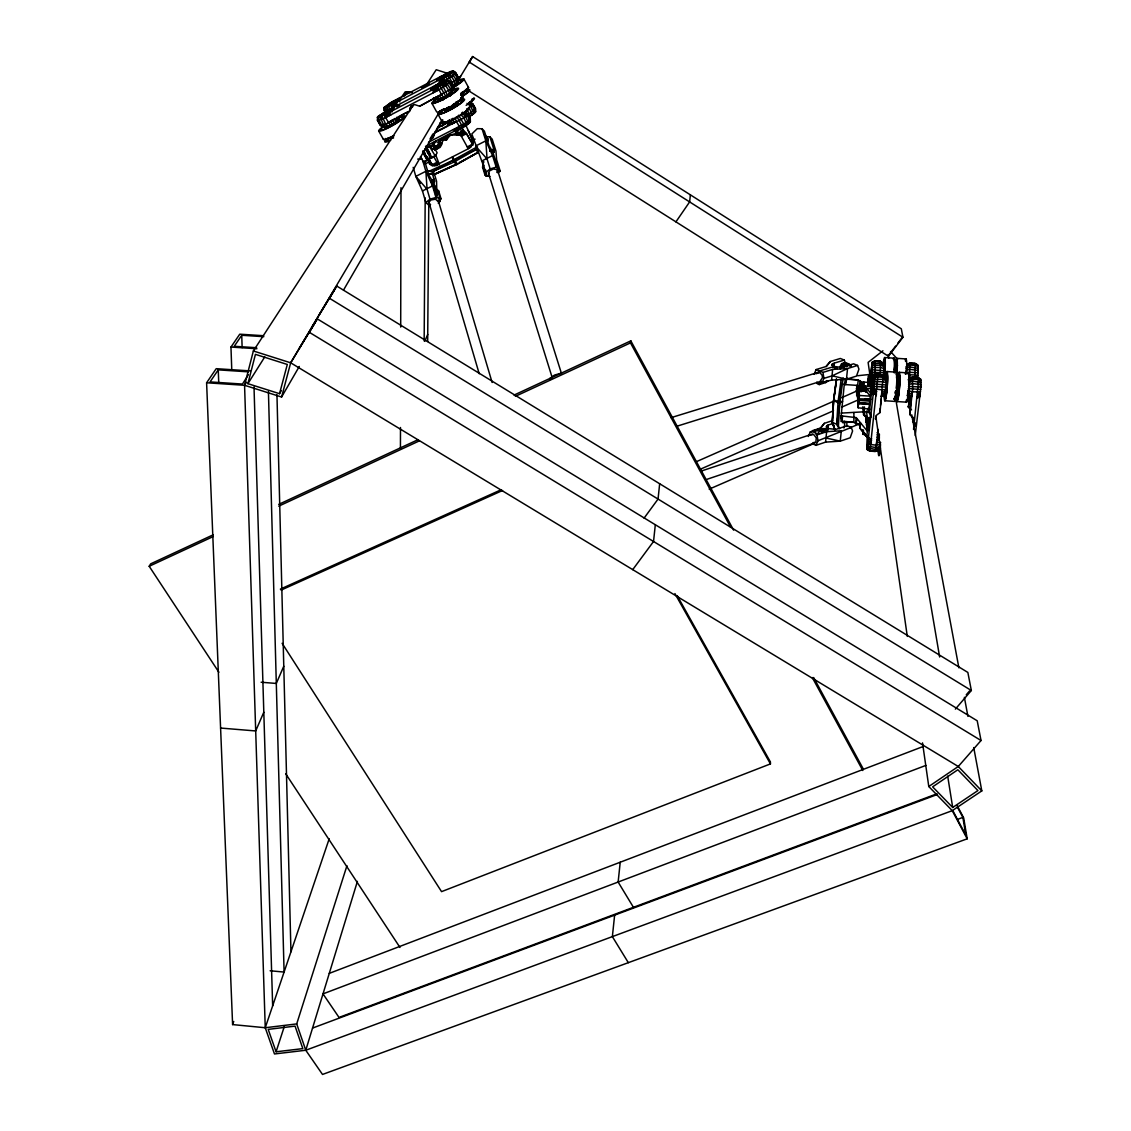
<?xml version="1.0" encoding="UTF-8"?>
<svg xmlns="http://www.w3.org/2000/svg" width="1131" height="1131" viewBox="0 0 1131 1131"><rect width="100%" height="100%" fill="white"/><g stroke="black" fill="none" stroke-linecap="round" stroke-linejoin="round"><path stroke-width="1.5" d="M868.749 424.846L868.778 421.382L866.219 421.156L866.219 416.448M870.29 377.528L870.601 374.375L857.68 375.718M400.431 448.625L400.487 427.504M400.699 327.085L400.996 187.689M870.601 374.375L872.821 376.991L873.104 383.197L874.277 376.114L877.303 374.926L877.656 378.913L869.923 451.142L866.968 448.922L867.534 435.675M908.334 388.527L920.719 389.488L920.563 379.041L917.962 377.528L912.533 377.189L909.423 378.814M424.153 340.94L425.199 197.897M427.674 341.477L428.776 204.061M429.116 161.775L429.144 158.255M906.723 364.733L909.776 363.108L915.106 363.447L917.665 364.931L917.821 372.919M827.553 429.384L827.595 425.284L833.123 423.404M840.559 415.798L856.238 417.622L867.392 431.194L867.35 421.821L868.65 421.99M867.378 429.964L867.463 420.435M897.463 388.979L897.463 391.227M898.707 382.674L898.283 390.181M898.735 383.649C898.466 387.792 898 379.069 898.693 382.759M886.492 384.102L886.506 381.882M886.732 383.282L886.845 381.189L883.085 379.267L874.786 379.578L867.124 449.601M884.23 368.678L884.131 371.194M868.566 421.085C865.978 419.926 865.399 427.56 868.127 426.74M867.576 419.375L867.336 421.114L868.537 418.965M868.255 385.911L868.707 376.255L867.689 385.982M869.329 412.928L871.365 393.715L870.262 385.996L870.813 376.736L868.594 376.284M872.185 376.92L875.111 374.63L879.861 374.757L879.734 373.909L875.111 374.63L872.185 376.92L872.397 362.061L875.168 360.916L880.483 361.256L884.484 365.115M870.262 385.996C864.508 385.134 862.925 388.838 863.914 382.108M868.933 437.598L866.813 436.679L859.942 428.225L859.899 423.489M446.575 75.212L444.115 74.604C463.625 64.651 446.293 77.615 439.606 79.665L390.803 105.324L391.92 108.039L378.192 116.21L377.5 120.536L380.228 125.357L385.021 127.746L397.264 121.399L398.31 120.536L398.381 117.44M857.058 385.12L857.185 390.548L863.335 390.577M920.733 387.212L920.45 380.369L919.955 380.963M449.29 119.844L448.922 124.551C452.739 123.152 473.182 116.012 464.657 111.941M433.541 97.662L439.295 99.881L451.877 92.742L452.075 88.034L449.375 83.129L446.915 81.192L437.725 87.115L436.736 91.031L435.605 88.176L446.42 80.711L440.369 82.902L441.981 85.829M909.324 379.86L909.635 377.457L917.58 377.471L918.075 370.403L910.201 369.399L905.874 370.162M451.594 87.313L457.419 83.355L457.617 78.732L454.973 73.897L452.556 72.002M896.204 370.615L896.049 373.315M896.36 371.647L896.176 365.539L894.946 371.901M897.448 389.05L897.731 384.964M884.343 370.883L884.541 367.038L880.837 365.129L872.694 365.44M886.506 384.073L886.351 386.816M886.662 385.134L886.817 382.999L883.042 381.713L874.744 381.684M862.812 429.695L862.868 434.361L864.961 434.516L867.604 436.566M868.82 420.11L868.735 421.043M448.922 124.551L449.092 121.187M834.113 425.553L832.19 423.164L833.604 400.275L837.958 402.848L842.581 401.491L838.071 401.632L833.745 399.794L836.558 379.253L833.618 400.996L832.402 422.386L835.088 430.176L832.19 423.164L833.604 400.275L836.417 378.786M839.57 428.691L838.424 425.892L841.139 379.408L838.071 401.632L836.7 424.266L839.004 428.592M898.099 391.057L897.774 392.259L898.495 384.879M870.785 376.086L872.114 363.404L872.086 374.078M867.463 437.329L867.406 448.343L868.65 437.329M398.31 120.536L399.116 116.649M825.602 442.108L826.605 431.703L828.161 428.564L835.95 429.37L847.317 425.723L851.247 427.433L852.59 430.982L850.187 437.782L840.276 441.147L825.602 442.108L816.031 445.345L812.666 443.833M831.61 380.101L832.642 369.413L847.543 368.55L857.581 365.44L858.938 369.144L856.492 376.086L846.469 379.224L831.61 380.101L820.95 382.716L819.254 384.568L817.303 383.748L816.695 382.207L820.102 383.649M868.608 418.357L866.813 436.679L859.942 428.154L860.507 422.796M870.785 372.551L872.199 362.104L875.168 360.916L875.111 374.63L882.717 375.266L886.704 378.701L886.379 389.163L882.463 389.898L874.235 388.866L876.794 391.778L873.98 391.001L876.553 393.998L873.712 392.74L876.369 395.694M879.423 440.185L876.921 439.803L875.267 451.509L869.682 451.085M905.634 374.22L905.79 372.156L917.976 372.721M909.635 377.457L909.776 363.108L906.963 364.691M398.904 119.872L399.243 116.154M448.427 123.816L448.682 120.579M451.877 92.742L452.881 86.691L450.18 81.785L447.622 80.032L436.198 85.051A9.741 1.315 -29.5 0 0 433.71 89.01L432.933 92.996M448.343 124.368L448.611 121.045M452.471 91.724L452.287 86.55L452.414 92.106M457.419 83.355L458.394 77.431L455.751 72.61L453.248 70.871M457.998 82.379L457.815 77.304L457.942 82.747M466.82 108.986L470.326 116.168L475.515 112.011L475.43 108.505L472.829 103.755L469.945 102.257M425.51 146.38L468.587 123.661L470.34 121.879L470.256 118.288L467.598 113.453L465.788 113.51M867.35 420.223L868.566 418.102L868.679 418.979L867.279 418.385L863.617 414.907L862.6 406.948M875.465 418.357L875.606 419.347L876.002 415.657L880.003 412.561L883.042 377.316L882.717 375.266L877.048 374.969L874.023 376.793M883.862 376.651L884.216 372.778M880.483 442.377L880.102 445.826M886.04 392.075L885.658 393.546L881.516 395.751L882.166 392.344L886.153 390.987L886.52 387.056M895.13 372.141L895.243 370.798M828.104 425.072L827.68 429.342C824.442 425.468 829.334 423.588 827.708 429.54M834.113 363.178L833.971 366.925L834.113 363.178L844.277 360.068L845.649 363.744M897.604 386.321L898.226 382.038L898.056 382.844M841.521 416.01L840.983 421.411L853.863 422.315L856.817 424.337L860.027 424.577M872.651 367.504L880.795 367.49L884.499 368.805L884.074 374.856L880.229 375.563L879.084 374.884L879.734 373.909L872.567 376.34L873.514 394.606L870.601 393.065L864.381 385.614L863.801 391.142L859.489 386.109L857.651 385.431L844.659 384.54L845.069 380.426M842.015 421.538L842.553 416.137M845.705 384.667L846.242 379.168L858.217 379.945L861.186 381.925L862.048 385.614L863.971 386.788M912.646 421.792L913.07 418.102L909.791 414.526L912.675 389.121L912.533 377.189L908.235 379.578M914.993 377.796L915.106 363.447L909.48 363.178L909.154 363.942M917.481 376.991L917.679 374.983M844.419 426.345L844.829 422.315M859.942 428.154C860.309 421.269 853.778 426.387 857.355 418.979M920.592 389.318L915.233 435.562M861.582 391.694L857.029 391.397L856.704 395.666L856.605 387.975M859.942 390.619L856.916 390.421L856.846 392.118M862.133 387.565L857.51 386.774L858.217 379.945L847.925 378.984M857.552 387.056L856.421 388.696M859.108 387.368L859.235 386.024M856.238 417.622L855.672 423.022L856.789 424.394M858.91 390.958L859.475 395.468L870.276 396.161L866.431 391.439L858.91 390.958L858.514 394.761M859.489 386.109L860.055 380.624L861.186 381.995L860.62 387.438M868.014 408.432L869.725 409.153L858.203 407.796L858.528 403.47L869.301 404.177L858.528 403.47M858.712 402.862L858.429 396.119L858.712 402.862L869.485 403.569M869.796 399.483L859.079 399.285L859.475 395.468M864.24 407.853L863.943 410.723L863.49 407.273M863.617 414.907L864.452 406.934M862.995 386.717L864.367 385.671L866.431 391.439L866.756 388.357L870.644 388.612M864.452 414.936L864.777 411.868L868 411.627L870.898 414.469L870.573 417.537L867.35 417.763L864.452 414.936L863.999 411.472M868.424 377.697L868.707 374.969L872.722 376.651L870.587 376.411M655.316 524.742L653.534 541.495L632.724 569.642M659.67 483.743L658.044 499.068L644.09 518.125M690.377 194.843L689.627 201.912L675.928 221.86M614.628 915.135L612.366 936.624L628.327 962.665M620.226 862.218L618.134 882.039L633.431 907.316M866.219 421.156L866.714 416.491M866.784 417L866.289 421.665L867.364 419.361L868.707 419.445M868 411.627L868.311 408.56M866.798 426.656L867.307 421.891M867.618 421.75L867.944 418.64M868.961 408.503L870.601 393.065M880.201 408.404L880.003 412.561M880.554 405.223L881.233 398.861M871.747 438.856L868.735 439.422L871.563 440.525L868.566 441.839L871.337 442.702L868.354 444.172L876.468 445.232L878.179 429.441M486.726 142.506L487.701 138.434L484.478 134.716M908.405 406.948L909.663 395.878M910.639 409.676L908.476 407.316L909.734 396.246M911.077 400.812L909.791 414.526M912.604 419.559L912.887 417.099L913.07 418.102M913.523 429.469L918.457 381.543L917.962 377.528L912.236 377.217L911.897 377.98L917.312 378.334L917.651 377.57L920.563 379.041M915.446 426.076L915.841 422.683M863.561 431.165L862.981 434.389M882.463 389.898L881.982 394.351L885.912 392.485L886.478 388.979M883.975 376.354L884.188 374.672M874.843 450.675C877.02 453.22 881.402 447.212 880.455 444.257M895.257 370.841L895.399 369.597M912.406 391.835L911.897 396.288L907.628 393.885L908.122 390.563L912.406 391.835L920.478 391.863L917.594 394.422L920.196 393.998L917.34 396.642L919.885 395.737A9.387 1.032 -85.8 0 1 918.98 397.631M920.139 393.178L920.38 391.354M839.951 401.759L843.175 378.008M884.216 368.763L884.499 365.61L880.795 363.221L872.665 363.786M838.424 425.892L836.7 424.266L839.824 402.975M859.489 424.563L859.786 423.475M377.485 116.974L377.5 120.536L382.815 119.024L438.885 89.9L450.11 82.294L447.127 79.919M730.654 527.272L630.49 342.891L630.829 340.855L513.997 395.115M885.912 391.962L886.139 390.591M446.915 81.192L447.622 80.032M880.017 447.254L880.243 445.925M895.399 369.681L895.724 367.9M898.268 390.082L897.943 391.877M437.98 99.952L438.616 98.92M863.462 430.345L863.094 432.311L862.939 431.01M438.842 83.581L439.606 79.665A9.571 1.272 -29.4 0 1 442.009 75.862L452.061 71.55L445.628 76.456L437.796 79.651L442.419 75.819L444.002 78.689M437.329 193.09L434.29 190.319L432.904 181.879L428.918 175.206L424.804 161.549M895.37 371.519L896.105 367.943M898.268 383.635L897.887 390.252M439.492 164.744L435.689 154.89M874.334 363.178L874.927 360.987L880.483 361.256L880.229 375.563L878.943 376.114M866.813 436.679L864.961 434.516L865.257 433.484M427.009 170.625L432.494 171.686L453.771 162.143L475.713 149.759L476.25 147.341L432.494 171.686L427.476 171.106M908.165 396.486L911.035 398.423L912.081 394.281L907.882 392.386M973.734 747.563L981.807 790.894L952.26 810.658L305.766 1050.247L274.48 1053.965L265.248 1027.74L244.565 385.289L253.358 350.978L413.126 105.254M247.901 383.663L255.436 354.356L287.302 364.465L279.541 393.687L247.901 383.663L264.795 356.873M919.856 394.677L918.909 395.779M346.948 865.696L296.704 1023.908L265.248 1027.74L232.604 1024.587L206.605 382.773L244.565 385.289L281.591 397.023L290.681 362.811L440.129 110.725M410.525 109.113L411.444 105.805L409.634 111.418C400.883 113.807 388.583 125.654 380.398 124.806L384.78 127.195L385.388 126.531M430.784 139.056L433.159 137.841L434.558 132.921L456.443 121.681L455.355 118.783M434.021 135.522L434.94 132.242L447.24 125.937L449.615 121.71L437.414 127.987M436.41 132.186L437.796 127.322L449.686 121.215M439.012 127.69L440.383 122.855L443.338 121.342M440.298 123.816L439.394 127.025L440.383 125.301M442.688 119.688L441.769 122.883L442.15 122.247L439.832 123.435M820.017 431.279L822.435 432.353L824.245 431.745L824.612 430.501L828.161 428.564L826.422 426.684M957.151 805.569L963.683 817.925L967.189 838.82L322.505 1074.45L305.766 1050.247L357.41 881.374M453.998 72.766C458.804 73.19 446.604 79.382 444.695 80.527L391.241 108.505L384.328 110.753L384.314 107.247L391.835 101.917L442.009 75.862L444.455 76.357M384.328 110.753L384.314 107.247M276.077 1051.788L268.203 1029.38L295.064 1026.128L302.825 1048.621L276.077 1051.788L284.263 1026.651M265.248 1027.74L329.206 838.778M232.604 1024.587L233.735 1021.477M883.82 365.341L884.06 364.168L880.229 361.312M840.276 368.734C840.884 362.712 846.794 361.355 850.95 365.44M886.124 378.786L886.548 378.192L886.209 380.878M473.465 142.35L471.966 140.414L472.659 143.976L465.576 132.398L462.24 133.373L460.303 128.312M885.743 390.958L885.29 390.435M814.15 374.304L816.101 369.568L825.786 366.6L830.31 361.524L840.333 358.47L844.277 360.068M885.658 393.546L881.219 396.486M821.94 383.126L823.919 378.39L822.958 372.396L816.101 369.568M808.368 436.467L810.291 431.901L819.862 428.72L828.161 428.564L822.689 429.653L824.612 430.501L819.296 428.451L812.92 430.558L811.252 432.339L810.291 431.901M816.031 445.345L817.982 440.779L817.02 434.912L814.843 431.42L812.92 430.558M263.806 712.233L255.691 730.951L220.587 728.053M283.768 666.23L276.303 683.449L261.134 682.233M424.747 341.322L427.73 334.423M914.47 364.281L914.809 363.518L917.665 364.931M840.036 366.6L841.605 363.659L843.669 363.023M840.135 368.536L841.436 365.794L844.603 367.08M496.891 172.463L497.23 169.678L493.399 168.986L489.228 171.078L488.917 173.863M465.887 124.834L462.636 127.435L456.613 129.853M451 134.957L460.289 135.098L465.576 132.398L459.342 135.126M431.646 157.93L426.5 148.02L431.646 157.93L435.322 156.064L429.384 146.337L432.636 149.462L440.327 145.531L445.105 136.936M435.322 156.064L437.132 152.798L434.092 147.355L434.898 150.055L436.792 147.412M430.247 147.171L433.215 145.659L436.58 146.719L439.535 145.206L441.062 142.478M423.489 151.356L428.225 159.683L430.586 158.467L431.745 156.403M440.327 145.531L439.733 142.322L441.26 139.594M432.268 156.841L433.244 156.601L431.858 157.562M439.733 142.322L439.21 140.88M436.58 146.719L438.885 142.619M420.449 156.629L423.517 162.086L427.377 159.853L422.782 151.681M427.377 159.853C424.563 161.464 430.473 157.873 426.26 156.403M432.636 149.462L436.976 146.988L433.385 144.627M430.586 158.467L428.154 153.59L429.313 151.526M435.704 141.276L433.215 145.659L432.805 143.072L435.774 141.559L439.139 142.619L439.535 145.206M446.858 109.537L455.1 104.165C457.871 105.777 440.623 112.789 449.601 106.851A5.542 0.82 -29.4 0 0 447.339 109.495A5.542 0.82 -29.4 0 0 455.03 105.339A5.542 0.82 -29.4 0 0 453.262 104.858M429.992 138.986L432.876 134.009M448.442 108.548L454.111 105.027M281.591 397.023L299.291 366.458M343.527 290.073L441.754 120.48M279.541 393.687L281.322 390.647M308.565 333.574L315.379 322.066M328.711 299.545L334.932 289.055M468.63 63.251L471.457 58.473M253.358 350.978L290.681 362.811L317.302 318.885L977.212 720.786L981.029 740.508L958.282 766.493L928.777 786.512L952.26 810.658L967.189 838.82M311.52 327.679L336.755 286.044L967.853 672.436L971.345 690.504L955.356 709.109M902.948 337.278L901.308 328.81L472.617 56.55L469.323 62.12L902.948 337.278L888.443 356.251L469.945 91.597M458.14 80.358L460.614 76.229M859.164 402.353L857.609 398.098L859.362 395.171M457.419 81.602L472.617 56.55M319.027 315.012L336.755 286.044M298.909 348.942L317.302 318.885M218.905 672.238L149.193 566.278L150.677 563.846L213.095 534.864M244.565 385.289L246.459 382.306M248.452 374.644L242.458 384.059L210.069 381.91L218.255 369.865L248.481 371.859M411.02 106.455L414.596 104.589L419.658 106.215L436.835 97.012M867.901 425.03L867.59 422.612L866.261 422.527L867.237 421.001M425.638 86.013L436.227 69.726L447.296 73.261M475.713 149.759L478.314 152.36L456.429 164.702L452.838 160.489L452.442 156.926L454.012 159.895L475.713 149.759L477.536 147.002M872.934 378.871L875.762 374.7L872.821 376.991L868.438 376.665M263.806 336.685L241.737 335.271L234.258 346.284L256.638 347.726M404.135 96.107L406.708 92.304L411.938 92.586M206.605 382.773L216.219 368.678L250.149 370.897M231.77 370.021L230.964 347.061L239.758 334.182L263.58 335.709M401.18 97.704L405.223 91.795L412.207 92.162M433.64 188.128L438.743 191.097L441.019 198.773L439.591 200.767L440.199 201.318L438.135 203M484.082 165.211L483.333 166.243L484.69 170.64L485.439 169.622L486.471 172.916L484.973 174.966L486.146 176.111L489.963 176.351M819.48 429.837L824.358 423.319L832.628 420.591M889.376 354.243L895.582 346.143M897.646 343.442L901.775 338.042M826.351 366.642L830.31 361.524M442.094 140.202L446.448 139.975L450.449 134.9M847.543 378.107L844.221 385.077L840.955 417.791L843.047 422.909L846.794 421.651L846.935 426.5M819.862 428.72L824.358 423.319M461.052 95.216L461.137 94.495M449.898 93.406L449.544 93.831A5.556 0.792 -29.4 0 0 450.011 93.364M966.227 694.816L969.493 691.027M419.658 106.215L450.732 89.165L452.796 87.186L449.601 81.672L448.399 81.927M549.624 379.79L549.878 378.376L554.515 375.096L560.877 373.258M823.721 381.854L822.873 382.787L827.383 380.709M378.489 119.123L377.669 119.999L380.709 125.541L385.021 127.746M384.498 110.23L385.289 109.382M438.87 141.488C451.976 130.645 475.02 131.86 456.146 132.638L454.846 131.352L457.348 128.906M917.142 398.352L919.885 395.737M456.146 132.638L462.254 126.813M827.638 380.751L825.687 382.561L819.254 384.568M461.165 133.02L461.915 132.497L460.6 133.642L462.24 133.373M396.034 121.583L395.355 122.148L397.264 121.399L397.052 117.058M377.33 117.454L381.981 116.111L392.895 108.604L385.247 111.686L378.532 116.776L382.504 115.616M430.133 206.379L425.85 202.534L429.992 199.169L435.958 197.458L439.818 197.671L441.019 198.773M486.471 172.916L485.892 172.35L490.161 168.887L496.198 167.162L500.227 171.191L498.092 172.916M882.929 350.78L868.113 362.387L869.866 374.601M442.051 126.149L447.325 122.035M445.713 123.562L449.643 120.522M816.257 372.947L819.424 372.014L822.195 375.407L822.449 377.768L820.371 380.808M461.179 131.45L463.286 129.994M448.894 94.382L444.455 97.125A5.556 0.792 -29.4 0 0 448.979 94.354M454.846 131.352L457.617 129.344M810.446 435.209L813.557 434.403L816.271 437.824L815.875 442.037L812.765 442.829M440.086 86.847L438.475 83.934L431.901 88.953L436.114 87.695M828.048 380.949L825.687 382.561L823.736 381.741M952.698 807.477L977.933 790.569L957.844 769.759L932.637 786.837L952.698 807.477L947.679 776.092M469.45 113.764L475.43 108.505L472.221 103.6L469.45 102.143M453.418 86.239L452.287 82.563L458.324 77.912L455.68 73.091L453.178 71.295M453.602 85.603L452.527 86.295A5.457 0.763 -29.4 0 0 455.228 84.387M384.172 107.714L388.753 106.342L399.455 99.019L391.92 102.073L385.346 107.035L389.276 105.876M431.208 181.681L434.474 181.681L431.109 181.624L434.474 181.681L432.353 173.015M460.854 128.255L467.64 124.014M468.87 116.606L472.871 114.118M413.183 167.36L415.826 176.394L422.471 190.969L432.537 185.88L432.904 181.879L433.837 182.345M482.287 160.758L492.55 155.569L485.821 140.838L482.032 128.75L477.268 128.665L471.825 133.967L485.892 172.35M872.015 375.732L875.012 373.937L880.356 374.276L878.971 374.191M433.71 89.01L434.573 92.148L435.605 88.176L384.059 115.079L390.449 125.612M478.54 151.936L459.299 162.723L478.314 152.36M880.964 396.5L885.432 394.097L885.375 390.987M875.026 451.439L879.437 449.148M387.933 122.685L395.157 118.402L395.864 122.417M879.649 448.654L875.564 450.817L870.206 450.449L867.576 449.078M421.467 87.638L429.13 83.623M396.571 106.781L399.695 105.155M409.691 108.237L412.73 106.653M400.897 115.518L408.531 111.559M907.147 365.228L910.003 363.772L915.347 364.111L917.877 365.497M428.451 142.266L459.129 126.531C462.07 124.382 470.256 121.526 469.662 118.119M439.111 141.05L450.407 135.268L447.989 135.352M425.327 148.415L433.017 144.471M429.964 146.507L425.242 148.924L428.154 153.59M456.655 135.197L461.915 132.497M908.419 380.101L912.774 377.867L918.216 378.221L920.79 379.634M438.277 147.567L436.524 149.221L440.129 147.369L442.037 143.962L441.557 142.902M460.289 135.098L461.377 136.271L466.651 133.571L473.055 145.093M426.825 159.358L427.999 158.75M426.613 159.711L427.787 159.118M425.185 163.91L429.144 161.889M472.433 140.484L475.077 139.141M430.784 161.973L431.858 164.716L428.395 158.849L431.717 164.97L436.934 162.327L438.503 164.49L435.887 165.805M461.377 136.271L467.259 146.903L472.532 144.217M437.471 163.189L432.254 165.847L431.717 164.97M467.259 146.903L467.782 147.779L471.74 145.772M434.092 165.918L437.994 163.938M467.782 147.779L468.305 148.529L470.948 147.186M431.406 180.493L434.163 179.094M485.142 136.695L489.879 136.78L493.71 148.953L490.303 150.692L494.134 150.352L494.247 152.176L490.882 150.861M876.256 449.954L879.239 449.106M444.031 97.832L441.599 94.82L435.279 97.563L439.295 99.881M844.97 362.867L851.304 365.44L849.763 365.921L843.429 363.348M817.982 440.779L851.247 427.433M832.19 375.817L847.543 368.55L846.469 379.224L832.19 375.817L823.919 378.39M434.035 174.414L455.143 164.843L434.035 174.414L427.829 174.132M278.721 504.384L417.961 439.719M149.193 566.278L213.151 536.589M278.707 506.165L419.417 440.85M515.368 396.331L630.49 342.891M879.89 447.664L875.861 449.516L867.83 447.918M430.119 170.767L452.838 160.489M280.361 589.11L500.934 489.85M281.068 590.113L502.56 490.486M428.225 174.061L435.195 174.216L457.588 164.108L454.012 159.895M696.399 461.674L833.533 401.251M841.605 397.702L856.125 391.298M700.075 469.337L833.519 410.737M841.563 407.202L859.249 399.441M709.194 489.158L814.235 443.423M849.791 427.942L859.489 423.729M905.846 366.967L910.158 365.087L915.516 365.426L918.019 366.67M388.753 125.894L394.45 122.798A5.499 0.778 -29.7 0 1 389.177 125.767A5.499 0.778 -29.7 0 1 387.127 125.979M453.206 104.9L455.1 104.165M908.532 381.119L912.929 379.238L918.372 379.578L920.931 380.836M460.006 129.047L465.986 125.81L467.669 123.717M874.277 376.114L877.303 374.926M677.186 595.655L770.423 761.969L770.437 763.906L441.557 891.638L282.114 643.299M329.277 973.367L922.868 746.616M431.491 180.804L434.318 179.744L431.406 180.804M872.567 362.627L875.352 361.567L880.681 361.906L884.414 364.606L884.612 367.377M925.865 765.418L322.999 993.88L339.017 1017.433L936.864 793.821M874.786 379.578L874.645 376.68L877.486 375.605L882.915 375.959L886.704 378.701M312.538 1028.079L937.401 794.457M957.915 819.24L962.863 817.402L957.377 807.011M441.373 98.468L443.267 97.718A5.556 0.792 -29.4 0 1 441.274 98.538M880.13 446.222L876.172 447.607L868.099 446.236M706.889 479.332L815.239 442.772M700.753 471.231L812.567 433.979M816.059 434.474L818.802 433.569L818.194 432.042L821.827 430.826L822.435 432.353M817.02 434.912L826.605 431.703L841.308 430.77L840.276 441.147L826.153 438.036M814.815 430.543L817.246 429.738M842.567 422.075L844.532 421.425M814.843 431.42L821.219 429.299L824.245 431.745M424.507 161.422L428.607 160.065L430.204 160.729M466.17 124.113L467.046 123.816M905.889 368.395L910.229 366.995L918.089 368.338M908.575 382.589L913.014 381.189L921.002 382.547M874.758 377.867L877.614 376.962L883.042 377.316L886.803 379.733L886.761 381.614M677.271 426.104L821.163 381.204M819.523 370.982L834.197 366.472L841.45 367.434L853.58 363.829L857.581 365.44M671.051 417.664L818.448 372.283M815.804 373.796L819.098 372.778M822.958 372.396L832.642 369.413M431.462 181.087L434.445 180.324L431.378 181.073M872.157 374.573L875.012 373.937M876.468 445.232L880.342 444.455M397.787 119.49L399.003 119.462M387.947 126.177L387.17 126.177M473.974 111.601L475.557 111.559M908.561 384.399L912.986 383.635L920.987 384.653M436.566 198.01L435.591 194.716L437.216 194.532L435.916 190.149L434.29 190.319M472.843 140.074L473.592 140.004M841.224 413.098L863.278 411.854M431.321 181.526L434.516 181.313L431.222 181.497M856.125 390.888L857.171 390.817M880.54 442.461L876.723 442.574L876.921 439.803M908.476 386.42L920.888 387.028M872.538 369.823L884.414 370.784L884.272 372.848L872.369 372.226M874.631 384.045L886.718 385.021L886.577 387.127L874.461 386.491M917.807 375.139L909.904 374.771M857.425 388.117L862.769 388.216L857.397 388.979L863.462 389.361M858.966 400.402L869.753 401.109M417.678 159.103L422.33 159.231M884.795 357.58L894.112 358.174M896.784 358.343L906.101 358.937M887.114 371.562L896.6 372.17M899.301 372.339L908.801 372.947M876.765 375.732L882.152 376.086L882.463 375.322L886.365 378.221M868.848 377.302L872.863 377.655M868.862 378.291L872.892 378.631M868.848 379.507L870.856 379.634M868.778 380.864L870.785 381.006M861.186 381.925L867.774 382.349M868.679 382.292L870.686 382.419M868.551 383.663L870.559 383.791M861.37 383.381L863.844 383.536M868.41 384.908L870.418 385.035M861.666 384.611L863.815 384.752M862.048 385.614L863.83 385.742M862.501 386.335L864.225 386.392M860.479 386.477L857.383 385.798M857.51 386.774L860.55 386.972M230.964 347.061L256.907 348.744M859.998 391.1L856.916 390.421M865.116 398.678L868.184 398.89M868.255 399.384L859.079 399.285M884.696 400.742L894.154 401.364A14.745 1.442 -85.9 0 0 896.841 386.632A14.745 1.442 -85.9 0 0 896.219 372.226M896.855 401.547L906.341 402.155M869.23 403.668L858.415 402.452L858.415 404.7M866.883 417.311L865.498 416.717M867.293 420.11L868.622 420.195M867.519 420.548L868.862 420.633M866.12 416.957L866.12 421.51L867.449 421.594M857.199 423.673L859.984 423.871M866.728 426.147L868.071 426.231M867.279 430.303L868.608 430.402M862.783 433.979L865.102 434.177M270.125 970.766L284.093 972.066L268.429 391.609M843.669 421.34L853.863 422.315L853.905 412.546M430.883 181.822L434.247 182.19L430.77 181.752M845.21 379.055L846.242 379.168M430.685 181.808L434.389 181.978L431.052 181.78A4.708 2.601 -16.3 0 1 433.116 183.123M431.264 181.851L434.064 182.317M864.961 434.516L864.706 433.399M844.659 384.54L842.835 384.059M438.361 83.779L440.864 84.387M453.192 129.584L456.641 130.433L454.832 128.736L458.536 129.641L456.981 127.633L460.656 128.609L456.443 121.681M472.221 103.6L472.094 105.112L468.997 107.558L472.235 114.91M472.758 138.434L471.698 138.109L472.885 143.269L468.8 148.514L436.722 164.914C433.102 166.427 427.843 165.324 428.607 160.065M456.768 76.3L459.935 77.318M877.048 437.117L879.536 437.951M490.486 150.692L494.247 152.176L489.624 150.451L494.261 150.946L489.977 150.607L493.696 152.416L489.695 150.183M844.221 362.966L850.554 365.539M851.332 366.133L846.582 364.196L846.78 365.087M842.68 363.97L847.43 365.907M842.001 364.804L846.737 366.741M834.508 367.137L832.289 365.299L836.389 368.098C829.998 368.437 833.066 358.979 833.759 366.727M430.572 204.654L428.437 202.746L430.911 200.003L435.506 199.183L437.626 201.12M832.402 422.386L836.7 424.266M821.219 429.299L819.296 428.451L819.438 429.61M491.688 151.285L494.12 152.374L490.303 150.635M812.086 431.448L815.451 432.947M490.26 150.649L493.936 152.445L490.105 150.522L494.134 150.352L493.71 148.953M877.091 434.7L879.565 435.944M485.765 136.483L487.277 137.572M390.803 105.324L393.998 106.964L392.966 104.151L396.09 105.876L395.087 102.893A9.472 1.244 -29.6 0 0 400.501 98.793A9.472 1.244 -29.6 0 0 397.801 98.948M384.059 115.079L387.311 116.733L386.265 113.878L389.432 115.631L388.414 112.605A9.642 1.301 -29.7 0 0 393.956 108.392A9.642 1.301 -29.7 0 0 391.241 108.505M434.106 97.803L438.404 100.051M464.615 112.393L467.541 113.991L470.213 118.84L470.34 121.879M435.11 97.945L438.05 99.556M866.968 448.922L869.513 450.308M469.902 102.695L472.772 104.264L475.388 109.028L475.515 112.011M490.303 150.324L493.399 152.275M385.855 127.605L381.84 125.329L379.111 120.494L378.701 117.412M867.336 449.657L869.923 451.142M490.486 150.508L493.074 152.006M290.681 362.811L958.282 766.493L981.807 790.894M309.343 332.33L981.029 740.508M329.489 298.301L971.345 690.504M469.323 103.388L472.094 105.112L474.709 109.891L474.921 112.761M877.048 432.721L879.536 434.29M443.748 138.194L446.448 139.975L446.081 136.992M387.099 127.167L383.451 124.763L380.143 116.903M881.247 362.994L883.848 364.748M907.359 394.945L911.374 397.688M440.595 99.429L437.004 96.955L439.167 96.022L442.207 98.722M833.561 366.204L836.177 368.013M452.739 70.786L455.171 72.497L457.15 76.102M447.551 80.457L450.11 82.294M907.104 395.511L911.035 398.423M466.976 103.373L470.807 106.243L473.804 113.75M835.569 366.953L837.407 368.466M395.087 102.893L397.674 105.042M388.414 112.605L391.057 114.797M388.654 126.502L385.544 123.859L381.981 116.111M870.008 398.635L870.771 399.285M834.438 367.038L832.02 364.663L833.999 366.684M451.41 72.964L456.316 79.82L456.429 84.189M445.727 82.181L450.732 89.165L450.873 93.59M435.591 194.716L437.103 196.101L435.817 191.704M438.192 197.84L440.312 199.777M435.124 187.887L433.908 186.771L438.743 191.097L436.679 190.913L432.904 181.879L436.778 189.782L436.552 181.186L434.318 173.707M435.916 190.149L438.036 192.1M432.494 171.686L435.195 174.216M461.377 115.206L463.653 117.398L466.976 124.848M485.722 173.948L487.758 175.941M483.743 168.42L482.584 167.275L483.587 161.691L482.584 167.275L484.973 174.966M484.888 135.579L487.701 138.434M485.991 137.515L487.857 139.424M485.863 138.576L487.744 140.484M482.032 128.75L484.393 131.168L489.016 145.63L492.692 151.639L498.22 169.183M489.879 136.78L492.197 139.155L495.972 151.144L496.594 159.641L500.227 171.191M911.544 409.889L908.292 406.34L908.476 407.316M907.981 400.035L910.13 402.367M907.09 399.809L910.314 403.329M890.535 351.529L897.661 359.347M449.813 74.095L454.464 81.149L455.072 85.164M444.101 83.341L448.837 90.522L449.474 94.594M487.065 158.976L475.571 146.04L485.821 140.838L487.065 158.976L490.161 168.887M834.014 366.585L832.077 364.352L834.706 367.504L832.246 364.069L834.438 367.321L832.967 363.56L833.971 366.925M429.992 199.169L427.08 189.273L415.826 176.394L425.878 171.29L422.768 160.729M458.564 115.206L465.039 126.135M447.876 75.339L452.287 82.563M442.136 84.613L447.791 95.697M432.07 164.179L429.766 162.016L430.473 164.391M285.719 773.788L399.978 947.439M444.921 137.586L446.448 139.975M392.33 124.594L390.435 121.314L392.909 119.858L394.168 123.505M826.634 427.334L828.005 429.752M457.475 117.638L462.876 127.421M378.673 131.012L383.437 139.41M445.741 76.611L447.197 79.17M385.247 111.686L386.873 114.556M383.409 112.761L385.035 115.645M380.313 114.853L381.67 117.256M439.959 85.899L445.939 96.785M391.92 102.073L393.517 104.914M390.11 103.147L391.708 105.975M390.449 109.099L392.075 111.983M388.894 109.778L390.52 112.662M387.113 110.668L388.739 113.552M827.92 429.582L826.478 427.009L827.765 429.497M433.555 156.29L436.934 162.327M427.476 149.023L430.529 154.48M398.253 99.09L399.851 101.931M674.924 593.577L770.437 763.906M395.497 100.207L397.094 103.048M423.418 150.593L424.945 153.307M423.206 150.96L424.733 153.675M422.994 151.314L427.589 159.485M393.758 101.069L395.341 103.911M422.57 152.035L427.165 160.22M433.385 147.355L434.898 150.055M431.943 103.388L436.665 111.898A15.254 2.234 -29.4 0 0 452.994 105.183A15.254 2.234 -29.4 0 0 462.381 96.644M442.716 122.798L438.008 114.316A15.254 2.248 -29.4 0 0 457.588 105.621A15.254 2.248 -29.4 0 0 459.653 100.221M443.79 81.291L445.402 84.217M442.179 81.998L443.79 84.924M439.408 77.855L440.737 80.244M462.028 127.69L464.629 132.426L463.229 130.037M462.112 130.772L463.328 132.963M436.623 85.023L438.234 87.949M441.599 94.82L437.725 87.115M434.954 86.112L436.566 89.024M447.876 72.836L449.459 75.72M446.095 73.727L447.678 76.611M444.243 74.745L445.812 77.615M463.922 79L468.517 87.398M630.829 340.855L733.609 530.142M813.641 677.526L863.335 769.066M812.298 677.554L862.797 770.522M953.122 811.21L965.846 835.229L962.863 817.402M419.841 182.671L420.265 183.448M434.375 147.171L435.576 149.575M465.378 124.24L471.881 138.378M468.22 130.574L472.15 139.41M444.695 80.527L443.55 77.799L442.574 81.63L441.458 78.845L440.454 82.747L439.606 79.665M834.254 428.013L835.046 430.049M418.809 180.296L419.106 181.073M858.797 399.441L857.241 395.2L857.609 398.098M866.431 391.439L864.381 385.614L865.809 392.259M296.704 1023.908L305.766 1050.247M910.738 398.437L910.497 397.716L911.261 401.788M497.541 170.046L561.457 373.456M487.249 138.548L488.026 141.036M492.55 155.569L496.198 167.162M897.632 392.259L897.477 391.1M488.451 173.043L552.395 378.249M484.224 169.961L486.146 176.111M884.202 364.776L884.428 366.133M826.605 426.062L827.411 428.72M437.527 189.98L439.818 197.671M439.224 198.024L440.199 201.318M438.121 200.017L492.112 382.49M435.958 197.458L432.537 185.88L425.878 171.29L427.08 189.273M428.649 201.29L479.205 373.725M422.471 190.969L425.85 202.534M885.234 394.111L885.036 390.69M388.753 106.342L389.573 109.212M827.524 428.578L826.846 425.779L827.694 429.822L827.171 425.525L827.609 429.61M452.994 118.232L454.012 122.855L452.146 123.887L451.382 118.911M386.958 107.134L387.523 110.117M911.77 414.823L958.89 667.841M964.375 697.304L967.924 716.375M895.766 369.469L896.19 370.671L896.19 368.494M888.146 354.569L888.74 358.046M895.257 396.288L939.635 656.998M872.482 378.631L872.665 379.86M875.861 416.491L907.302 636.414M922.528 742.883L928.777 786.512M868.707 374.969L869.131 377.98M468.587 123.661L465.52 116.026L461.618 113.1L462.607 112.238L466.834 114.867L469.506 119.716L469.733 122.643M869.909 412.674L870.573 417.537M866.459 411.076L867.35 417.763M866.12 421.51L866.261 422.527M385.53 107.643L385.925 110.668M858.698 394.04L858.641 395.765M858.825 395.044L858.768 396.769M858.952 396.048L858.896 397.773M856.619 386.053L857.185 390.548M856.733 388.951L856.662 390.647M856.846 389.926L856.789 391.637M858.09 399.936L858.203 407.796M858.217 400.94L858.16 402.678M858.344 401.943L858.288 403.682M896.12 367.829L896.176 368.593M886.435 381.204L886.492 381.981M884.145 367.066L884.188 367.829M885.276 393.107L885.163 390.789M872.92 388.046L873.514 394.606L870.884 378.418L871.365 393.715M384.582 107.841L384.809 110.909M377.74 117.596L377.966 120.72M474.836 108.35L475.034 111.418M917.863 367.731L917.92 369.158M218.255 369.865L218.721 382.165M241.737 335.271L242.133 347.627M254.008 386.958L272.656 1005.841M276.954 394.662L290.95 951.821M884.499 365.61L884.456 367.448M450.096 121.017L450.124 124.353M843.825 427.928A2.615 1.569 -65.4 0 1 844.292 427.688M842.708 365.681A2.644 1.612 -66.6 0 1 843.132 365.172M907.939 374.064A14.76 1.527 -85.9 0 1 909.126 387.424A14.76 1.527 -85.9 0 1 906.016 401.18M908.631 374.941A12.738 1.329 -85.9 0 1 908.787 389.106M908.462 392.344A12.738 1.329 -85.9 0 1 907.67 397.617M907.246 399.285A12.738 1.329 -85.9 0 1 906.497 400.176M896.77 385.19A14.745 1.456 -85.9 0 1 899.696 373.838A14.745 1.456 -85.9 0 1 898.325 397.716A14.745 1.456 -85.9 0 1 896.332 392.683M897.067 384.031A12.738 1.258 -85.9 0 1 899.484 375.775A12.738 1.258 -85.9 0 1 898.382 395.694A12.738 1.258 -85.9 0 1 896.544 393.574M908.08 390.322A7.38 0.763 -85.9 0 1 907.628 393.376M897.236 383.819A12.597 1.244 -85.9 0 1 899.626 376.029A12.597 1.244 -85.9 0 1 898.481 395.808A12.597 1.244 -85.9 0 1 896.685 393.291M908.759 375.86A12.611 1.301 -85.9 0 1 908.872 385.784M908.32 392.287A12.611 1.301 -85.9 0 1 907.529 397.504M907.119 399.158A12.611 1.301 -85.9 0 1 906.383 400.035M907.953 390.365A7.507 0.778 -85.9 0 1 907.726 392.075M896.431 374.163A12.738 1.244 -85.9 0 1 896.515 388.315M896.19 391.552A12.738 1.244 -85.9 0 1 894.07 398.536M885.432 377.401A14.745 1.371 -85.9 0 1 887.609 375.209A14.745 1.371 -85.9 0 1 886.082 396.91A14.745 1.371 -85.9 0 1 884.188 395.186M885.658 377.485A12.724 1.188 -85.9 0 1 887.383 376.92A12.724 1.188 -85.9 0 1 886.139 394.903A12.724 1.188 -85.9 0 1 884.428 395.355M895.639 391.213A7.38 0.721 -85.9 0 1 895.172 393.56M886.096 398.593A12.724 1.188 -85.9 0 1 885.884 397.264M885.827 377.401A12.597 1.173 -85.9 0 1 887.51 377.217A12.597 1.173 -85.9 0 1 886.252 395.002A12.597 1.173 -85.9 0 1 884.583 395.087M896.275 374.29A12.597 1.23 -85.9 0 1 896.36 388.301M896.049 391.496A12.597 1.23 -85.9 0 1 895.285 396.698M894.89 398.366A12.597 1.23 -85.9 0 1 893.942 398.409M895.498 391.284A7.507 0.735 -85.9 0 1 895.271 392.683M893.32 359.333A14.491 1.385 -85.8 0 1 894.296 372.933M893.957 360.139A12.512 1.202 -85.8 0 1 894.253 370.699M883.17 363.419A14.491 1.315 -85.8 0 1 885.177 359.305A14.491 1.315 -85.8 0 1 884.47 377.287M883.396 363.489A12.512 1.145 -85.8 0 1 885.022 361.779A12.512 1.145 -85.8 0 1 884.202 377.839M883.551 363.404A12.384 1.131 -85.8 0 1 885.078 361.171A12.384 1.131 -85.8 0 1 884.626 375.011M880.328 450.378A14.547 1.343 -86 0 1 878.236 449.884M880.469 447.593A12.568 1.159 -86 0 1 878.462 449.94M905.267 360.082A14.505 1.484 -85.8 0 1 906.355 373.711M905.606 360.973A12.526 1.272 -85.8 0 1 906.214 361.666M894.409 369.865A14.491 1.414 -85.8 0 1 896.996 358.866A14.491 1.414 -85.8 0 1 896.515 378.051M894.607 369.936A12.512 1.216 -85.8 0 1 896.6 360.294A12.512 1.216 -85.8 0 1 896.841 372.283M905.592 372.212A7.38 0.749 -85.8 0 1 905.45 374.149M897.335 365.525A7.38 0.721 -85.8 0 1 897.519 365.497M894.762 369.724A12.384 1.202 -85.8 0 1 896.742 360.464A12.384 1.202 -85.8 0 1 896.94 372.551M895.059 371.901A7.38 0.721 -85.8 0 1 896.233 365.37A7.38 0.721 -85.8 0 1 896.501 371.632M905.464 361.1A12.384 1.258 -85.8 0 1 905.804 361.015M400.445 116.931A15.127 2.121 -29.7 0 1 401.788 119.632A15.127 2.121 -29.7 0 1 383.155 130.206A15.127 2.121 -29.7 0 1 381.939 127.435M399.271 117.836A13.063 1.838 -29.7 0 1 400.431 120.169A13.063 1.838 -29.7 0 1 384.342 129.302A13.063 1.838 -29.7 0 1 383.282 126.912M394.055 135.833A15.099 2.191 -29.7 0 1 383.663 138.632M392.754 136.13A13.049 1.894 -29.7 0 1 387.891 138.18M386.279 138.59A13.049 1.894 -29.7 0 1 385.388 138.548M397.448 119.886A7.705 1.089 -29.7 0 1 393.22 124.156A7.705 1.089 -29.7 0 1 385.318 127.082M396.359 120.748A5.499 0.778 -29.7 0 1 396.529 121.102M396.133 121.54A5.499 0.778 -29.7 0 1 395.44 122.12M389.262 141.078A15.099 2.205 -29.7 0 1 388.018 138.18M390.449 140.159A13.035 1.909 -29.7 0 1 389.375 137.657M392.457 138.081A7.549 1.103 -29.7 0 1 392.966 136.271M387.58 141.248A12.893 1.894 -29.7 0 1 388.513 140.187M390.591 140.216A12.908 1.894 -29.7 0 1 389.531 137.742M393.588 137.883A7.691 1.131 -29.7 0 1 392.938 136.427M465.011 90.777A14.972 2.163 -29.4 0 1 469.761 90.494A14.972 2.163 -29.4 0 1 461.519 96.941M461.391 92.728A12.936 1.866 -29.4 0 1 468.064 90.805A12.936 1.866 -29.4 0 1 463.484 95.273M473.592 97.973A14.957 2.234 -29.4 0 1 466.142 105.353M472.419 99.047A12.922 1.923 -29.4 0 1 469.082 102.978M460.925 93.972A7.493 1.089 -29.4 0 1 461.9 95.174M460.656 94.552A5.443 0.792 -29.4 0 1 461.165 95.174M472.192 98.977A12.78 1.909 -29.4 0 1 469.111 102.751M461.406 92.898A12.794 1.852 -29.4 0 1 468.008 91.003A12.794 1.852 -29.4 0 1 463.484 95.414M461.066 94.043A7.62 1.103 -29.4 0 1 462.07 95.258M438.149 113.581A15.254 2.248 -29.4 0 1 443.536 108.972M455.977 102.214A13.176 1.937 -29.4 0 1 461.335 102.384A13.176 1.937 -29.4 0 1 444.794 112.195A13.176 1.937 -29.4 0 1 442.391 110.258M468.375 107.558A15.226 2.319 -29.4 0 1 457.348 117.186A15.226 2.319 -29.4 0 1 442.843 122.049M467.456 109.113A13.148 1.993 -29.4 0 1 465.689 111.22M463.752 112.732A13.148 1.993 -29.4 0 1 452.457 119.391M449.742 120.635A13.148 1.993 -29.4 0 1 444.723 121.922M454.111 104.208A7.761 1.145 -29.4 0 1 456.952 104.589A7.761 1.145 -29.4 0 1 446.604 110.456A7.761 1.145 -29.4 0 1 447.381 108.025M467.273 109A13.006 1.979 -29.4 0 1 465.647 111.022M463.781 112.506A13.006 1.979 -29.4 0 1 461.377 114.174M458.592 115.913A13.006 1.979 -29.4 0 1 455.609 117.596M449.94 120.367A13.006 1.979 -29.4 0 1 447.622 121.257M445.883 121.724A13.006 1.979 -29.4 0 1 444.822 121.752M455.991 102.384A13.035 1.923 -29.4 0 1 460.769 103.006A13.035 1.923 -29.4 0 1 443.394 112.86A13.035 1.923 -29.4 0 1 444.723 108.774M411.147 107.077A14.859 2.05 -29.6 0 1 410.101 108.237M459.129 80.047A15 2.078 -29.4 0 1 463.456 80.202A15 2.078 -29.4 0 1 452.202 88.077M458.013 80.909A12.964 1.795 -29.4 0 1 461.745 81.05A12.964 1.795 -29.4 0 1 452.018 87.85M467.711 87.228A14.986 2.149 -29.4 0 1 461.25 93.873M466.806 88.699A12.936 1.852 -29.4 0 1 460.727 93.831M457.588 82.761A7.634 1.06 -29.4 0 1 451.622 87.384M466.184 89.377A12.809 1.838 -29.4 0 1 463.187 91.95M457.631 84.768A7.634 1.06 -29.4 0 1 456.726 85.546M457.998 81.093A12.823 1.781 -29.4 0 1 461.688 81.22A12.823 1.781 -29.4 0 1 452.075 87.949M453.658 89.307A15.283 2.163 -29.4 0 1 454.789 92.332A15.283 2.163 -29.4 0 1 435.096 103.034A15.283 2.163 -29.4 0 1 437.499 98.086M452.513 90.197A13.19 1.866 -29.4 0 1 454.153 92.304A13.19 1.866 -29.4 0 1 437.895 101.536A13.19 1.866 -29.4 0 1 436.354 99.372M461.179 97.733A13.176 1.923 -29.4 0 1 452.386 105.197M449.36 106.894A13.176 1.923 -29.4 0 1 439.662 111.008M451.863 92.078A7.634 1.074 -29.4 0 1 445.006 97.209A7.634 1.074 -29.4 0 1 438.644 99.259M460.939 97.676A13.035 1.909 -29.4 0 1 459.61 100.051M457.73 101.521A13.035 1.909 -29.4 0 1 452.527 104.914M449.544 106.611A13.035 1.909 -29.4 0 1 446.589 108.138M441.557 110.301A13.035 1.909 -29.4 0 1 439.818 110.796M451.156 94.976A7.776 1.103 -29.4 0 1 449.869 95.909M443.083 99.768A7.776 1.103 -29.4 0 1 441.571 100.419A7.634 1.089 -29.4 0 0 443.126 99.712M451.071 95.018A7.634 1.089 -29.4 0 1 449.799 95.937M452.499 90.381A13.049 1.852 -29.4 0 1 454.125 92.459A13.049 1.852 -29.4 0 1 438.05 101.592A13.049 1.852 -29.4 0 1 436.524 99.443M451.651 92.035A7.776 1.103 -29.4 0 1 445.063 97.351A7.776 1.103 -29.4 0 1 439.111 98.835M868.099 380.426L868.071 384.922L868.467 378.376L868.099 380.426M873.288 382.391L873.259 393.305L874.192 377.443L873.288 382.391M493.95 149.688L490.303 150.692L493.95 149.688M434.502 180.847L431.406 181.328L434.502 180.847M898.353 391.354A7.38 0.735 -85.9 0 0 898.693 379.648A7.38 0.735 -85.9 0 0 897.208 389.87A7.38 0.735 -85.9 0 0 898.353 391.354A7.507 0.749 -85.9 0 0 898.834 379.521A7.507 0.749 -85.9 0 0 897.321 389.926A7.507 0.749 -85.9 0 0 898.495 391.439"/></g></svg>
